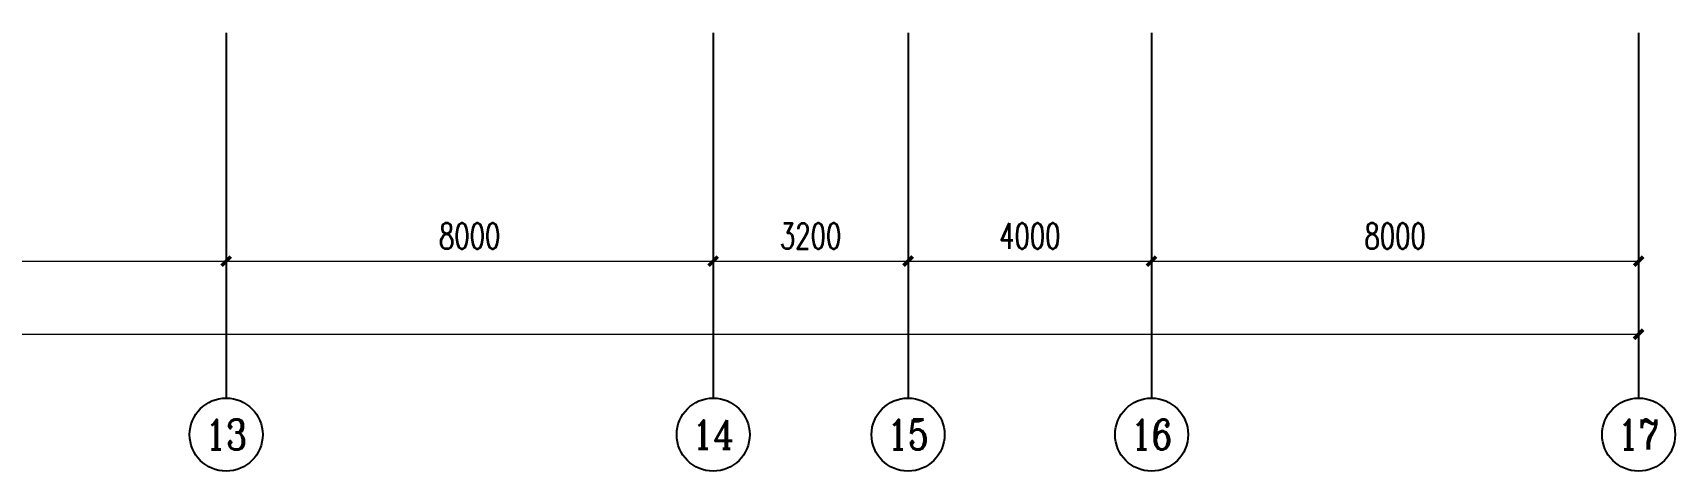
# Model space of a CAD drawing. Extents: x 0 to 302064749, y -59725395 to 1524223.
# Drawn here: x 160528446 to 163225946, y -45757091 to -45037091 of the extents above; entities that cross this region are included whole.
import ezdxf
from ezdxf.enums import TextEntityAlignment as Align

# ---------------------------------------------------------------- set-up
doc = ezdxf.new("R2010")
doc.units = 0
doc.header["$LTSCALE"] = 1000
doc.linetypes.add('DOTE', pattern=[2.42, 2, -0.2, 0.02, -0.2])
doc.layers.add('AXIS', color=3, linetype='Continuous')
doc.layers.add('AXIS_TEXT', color=7, linetype='Continuous')
doc.layers.add('DOTE', color=1, linetype='DOTE', lineweight=9, plot=False)
doc.layers.get('DOTE').off()
doc.styles.add('_TCH_AXIS', font='COMPLEX', dxfattribs={"bigfont": 'GBCBIG'})
doc.styles.add('A_DIM_T3', font='simplex.shx', dxfattribs={"width": 0.7, "bigfont": 'gbcbig.shx'})
doc.styles.add('COMPLEX', font='COMPLEX')
doc.dimstyles.new('_TCH_ARCH&&150', dxfattribs={"dimtxt": 420, "dimasz": 150, "dimexe": 375, "dimexo": 450, "dimgap": 202.5, "dimtad": 1, "dimdec": 0, "dimzin": 0, "dimdsep": 46, "dimtxsty": 'A_DIM_T3', "dimblk": 'ARCHTICK', "dimcen": 0.09, "dimclrt": 7, "dimazin": 2, "dimtfac": 1, "dimtdec": 0, "dimtix": 1, "dimtmove": 2, "dimatfit": 3, "dimfxl": 150, "dimtolj": 1, "dimtzin": 0, "dimarcsym": 0})

# ---------------------------------------------------------------- blocks, each defined once
blk = doc.blocks.new('_ArchTick')
at = {"color": 0, "linetype": 'ByBlock', "const_width": 0.4}
blk.add_lwpolyline([(-0.5, -0.5), (0.5, 0.5)], dxfattribs=at)
blk = doc.blocks.new('*D139')
at = {"layer": 'AXIS', "color": 0, "lineweight": -2, "transparency": 16777216}
for p, q in [((0, -4050), (0, -8925)), ((106700, -4050), (106700, -8925)), ((0, -8550), (106700, -8550))]:
    blk.add_line(p, q, dxfattribs=at)
at = {"layer": 'Defpoints', "color": 0, "transparency": 16777216}
for p in [(0, -3600), (106700, -3600), (106700, -8550)]:
    blk.add_point(p, dxfattribs=at)
at = {"layer": 'AXIS', "color": 0, "lineweight": -2, "transparency": 16777216, "xscale": 150, "yscale": 150, "zscale": 150, "rotation": 180}
blk.add_blockref('_ArchTick', (0, -8550), dxfattribs=at)
at = {"layer": 'AXIS', "color": 0, "lineweight": -2, "transparency": 16777216, "xscale": 150, "yscale": 150, "zscale": 150}
blk.add_blockref('_ArchTick', (106700, -8550), dxfattribs=at)
at = {"layer": 'AXIS', "color": 7, "transparency": 16777216, "insert": (53350, -8137.5), "char_height": 420, "attachment_point": 5, "style": 'A_DIM_T3'}
blk.add_mtext('\\A1;106700', dxfattribs=at)
blk = doc.blocks.new('*D151')
at = {"layer": 'AXIS', "color": 0, "lineweight": -2, "transparency": 16777216}
for p, q in [((75500, -4050), (75500, -7725)), ((83500, -4050), (83500, -7725)), ((75500, -7350), (83500, -7350))]:
    blk.add_line(p, q, dxfattribs=at)
at = {"layer": 'Defpoints', "color": 0, "transparency": 16777216}
for p in [(75500, -3600), (83500, -3600), (83500, -7350)]:
    blk.add_point(p, dxfattribs=at)
at = {"layer": 'AXIS', "color": 0, "lineweight": -2, "transparency": 16777216, "xscale": 150, "yscale": 150, "zscale": 150, "rotation": 180}
blk.add_blockref('_ArchTick', (75500, -7350), dxfattribs=at)
at = {"layer": 'AXIS', "color": 0, "lineweight": -2, "transparency": 16777216, "xscale": 150, "yscale": 150, "zscale": 150}
blk.add_blockref('_ArchTick', (83500, -7350), dxfattribs=at)
at = {"layer": 'AXIS', "color": 7, "transparency": 16777216, "insert": (79500, -6937.5), "char_height": 420, "attachment_point": 5, "style": 'A_DIM_T3'}
blk.add_mtext('\\A1;8000', dxfattribs=at)
blk = doc.blocks.new('*D152')
at = {"layer": 'AXIS', "color": 0, "lineweight": -2, "transparency": 16777216}
for p, q in [((83500, -4050), (83500, -7725)), ((91500, -4050), (91500, -7725)), ((83500, -7350), (91500, -7350))]:
    blk.add_line(p, q, dxfattribs=at)
at = {"layer": 'Defpoints', "color": 0, "transparency": 16777216}
for p in [(83500, -3600), (91500, -3600), (91500, -7350)]:
    blk.add_point(p, dxfattribs=at)
at = {"layer": 'AXIS', "color": 0, "lineweight": -2, "transparency": 16777216, "xscale": 150, "yscale": 150, "zscale": 150, "rotation": 180}
blk.add_blockref('_ArchTick', (83500, -7350), dxfattribs=at)
at = {"layer": 'AXIS', "color": 0, "lineweight": -2, "transparency": 16777216, "xscale": 150, "yscale": 150, "zscale": 150}
blk.add_blockref('_ArchTick', (91500, -7350), dxfattribs=at)
at = {"layer": 'AXIS', "color": 7, "transparency": 16777216, "insert": (87500, -6937.5), "char_height": 420, "attachment_point": 5, "style": 'A_DIM_T3'}
blk.add_mtext('\\A1;8000', dxfattribs=at)
blk = doc.blocks.new('*D153')
at = {"layer": 'AXIS', "color": 0, "lineweight": -2, "transparency": 16777216}
for p, q in [((91500, -4050), (91500, -7725)), ((94700, -4050), (94700, -7725)), ((91500, -7350), (94700, -7350))]:
    blk.add_line(p, q, dxfattribs=at)
at = {"layer": 'Defpoints', "color": 0, "transparency": 16777216}
for p in [(91500, -3600), (94700, -3600), (94700, -7350)]:
    blk.add_point(p, dxfattribs=at)
at = {"layer": 'AXIS', "color": 0, "lineweight": -2, "transparency": 16777216, "xscale": 150, "yscale": 150, "zscale": 150, "rotation": 180}
blk.add_blockref('_ArchTick', (91500, -7350), dxfattribs=at)
at = {"layer": 'AXIS', "color": 0, "lineweight": -2, "transparency": 16777216, "xscale": 150, "yscale": 150, "zscale": 150}
blk.add_blockref('_ArchTick', (94700, -7350), dxfattribs=at)
at = {"layer": 'AXIS', "color": 7, "transparency": 16777216, "insert": (93100, -6937.5), "char_height": 420, "attachment_point": 5, "style": 'A_DIM_T3'}
blk.add_mtext('\\A1;3200', dxfattribs=at)
blk = doc.blocks.new('*D154')
at = {"layer": 'AXIS', "color": 0, "lineweight": -2, "transparency": 16777216}
for p, q in [((94700, -4050), (94700, -7725)), ((98700, -4050), (98700, -7725)), ((94700, -7350), (98700, -7350))]:
    blk.add_line(p, q, dxfattribs=at)
at = {"layer": 'Defpoints', "color": 0, "transparency": 16777216}
for p in [(94700, -3600), (98700, -3600), (98700, -7350)]:
    blk.add_point(p, dxfattribs=at)
at = {"layer": 'AXIS', "color": 0, "lineweight": -2, "transparency": 16777216, "xscale": 150, "yscale": 150, "zscale": 150, "rotation": 180}
blk.add_blockref('_ArchTick', (94700, -7350), dxfattribs=at)
at = {"layer": 'AXIS', "color": 0, "lineweight": -2, "transparency": 16777216, "xscale": 150, "yscale": 150, "zscale": 150}
blk.add_blockref('_ArchTick', (98700, -7350), dxfattribs=at)
at = {"layer": 'AXIS', "color": 7, "transparency": 16777216, "insert": (96700, -6937.5), "char_height": 420, "attachment_point": 5, "style": 'A_DIM_T3'}
blk.add_mtext('\\A1;4000', dxfattribs=at)
blk = doc.blocks.new('*D155')
at = {"layer": 'AXIS', "color": 0, "lineweight": -2, "transparency": 16777216}
for p, q in [((98700, -4050), (98700, -7725)), ((106700, -4050), (106700, -7725)), ((98700, -7350), (106700, -7350))]:
    blk.add_line(p, q, dxfattribs=at)
at = {"layer": 'Defpoints', "color": 0, "transparency": 16777216}
for p in [(98700, -3600), (106700, -3600), (106700, -7350)]:
    blk.add_point(p, dxfattribs=at)
at = {"layer": 'AXIS', "color": 0, "lineweight": -2, "transparency": 16777216, "xscale": 150, "yscale": 150, "zscale": 150, "rotation": 180}
blk.add_blockref('_ArchTick', (98700, -7350), dxfattribs=at)
at = {"layer": 'AXIS', "color": 0, "lineweight": -2, "transparency": 16777216, "xscale": 150, "yscale": 150, "zscale": 150}
blk.add_blockref('_ArchTick', (106700, -7350), dxfattribs=at)
at = {"layer": 'AXIS', "color": 7, "transparency": 16777216, "insert": (102700, -6937.5), "char_height": 420, "attachment_point": 5, "style": 'A_DIM_T3'}
blk.add_mtext('\\A1;8000', dxfattribs=at)
blk = doc.blocks.new('*D194')
at = {"layer": 'AXIS', "color": 0, "lineweight": -2, "transparency": 16777216}
for p, q in [((0, -4050), (0, -8925)), ((106700, -4050), (106700, -8925)), ((0, -8550), (106700, -8550))]:
    blk.add_line(p, q, dxfattribs=at)
at = {"layer": 'Defpoints', "color": 0, "transparency": 16777216}
for p in [(0, -3600), (106700, -3600), (106700, -8550)]:
    blk.add_point(p, dxfattribs=at)
at = {"layer": 'AXIS', "color": 0, "lineweight": -2, "transparency": 16777216, "xscale": 150, "yscale": 150, "zscale": 150, "rotation": 180}
blk.add_blockref('_ArchTick', (0, -8550), dxfattribs=at)
at = {"layer": 'AXIS', "color": 0, "lineweight": -2, "transparency": 16777216, "xscale": 150, "yscale": 150, "zscale": 150}
blk.add_blockref('_ArchTick', (106700, -8550), dxfattribs=at)
at = {"layer": 'AXIS', "color": 7, "transparency": 16777216, "insert": (53350, -8137.5), "char_height": 420, "attachment_point": 5, "style": 'A_DIM_T3'}
blk.add_mtext('\\A1;106700', dxfattribs=at)
blk = doc.blocks.new('*D206')
at = {"layer": 'AXIS', "color": 0, "lineweight": -2, "transparency": 16777216}
for p, q in [((75500, -4050), (75500, -7725)), ((83500, -4050), (83500, -7725)), ((75500, -7350), (83500, -7350))]:
    blk.add_line(p, q, dxfattribs=at)
at = {"layer": 'Defpoints', "color": 0, "transparency": 16777216}
for p in [(75500, -3600), (83500, -3600), (83500, -7350)]:
    blk.add_point(p, dxfattribs=at)
at = {"layer": 'AXIS', "color": 0, "lineweight": -2, "transparency": 16777216, "xscale": 150, "yscale": 150, "zscale": 150, "rotation": 180}
blk.add_blockref('_ArchTick', (75500, -7350), dxfattribs=at)
at = {"layer": 'AXIS', "color": 0, "lineweight": -2, "transparency": 16777216, "xscale": 150, "yscale": 150, "zscale": 150}
blk.add_blockref('_ArchTick', (83500, -7350), dxfattribs=at)
at = {"layer": 'AXIS', "color": 7, "transparency": 16777216, "insert": (79500, -6937.5), "char_height": 420, "attachment_point": 5, "style": 'A_DIM_T3'}
blk.add_mtext('\\A1;8000', dxfattribs=at)
blk = doc.blocks.new('*D207')
at = {"layer": 'AXIS', "color": 0, "lineweight": -2, "transparency": 16777216}
for p, q in [((83500, -4050), (83500, -7725)), ((91500, -4050), (91500, -7725)), ((83500, -7350), (91500, -7350))]:
    blk.add_line(p, q, dxfattribs=at)
at = {"layer": 'Defpoints', "color": 0, "transparency": 16777216}
for p in [(83500, -3600), (91500, -3600), (91500, -7350)]:
    blk.add_point(p, dxfattribs=at)
at = {"layer": 'AXIS', "color": 0, "lineweight": -2, "transparency": 16777216, "xscale": 150, "yscale": 150, "zscale": 150, "rotation": 180}
blk.add_blockref('_ArchTick', (83500, -7350), dxfattribs=at)
at = {"layer": 'AXIS', "color": 0, "lineweight": -2, "transparency": 16777216, "xscale": 150, "yscale": 150, "zscale": 150}
blk.add_blockref('_ArchTick', (91500, -7350), dxfattribs=at)
at = {"layer": 'AXIS', "color": 7, "transparency": 16777216, "insert": (87500, -6937.5), "char_height": 420, "attachment_point": 5, "style": 'A_DIM_T3'}
blk.add_mtext('\\A1;8000', dxfattribs=at)
blk = doc.blocks.new('*D208')
at = {"layer": 'AXIS', "color": 0, "lineweight": -2, "transparency": 16777216}
for p, q in [((91500, -4050), (91500, -7725)), ((94700, -4050), (94700, -7725)), ((91500, -7350), (94700, -7350))]:
    blk.add_line(p, q, dxfattribs=at)
at = {"layer": 'Defpoints', "color": 0, "transparency": 16777216}
for p in [(91500, -3600), (94700, -3600), (94700, -7350)]:
    blk.add_point(p, dxfattribs=at)
at = {"layer": 'AXIS', "color": 0, "lineweight": -2, "transparency": 16777216, "xscale": 150, "yscale": 150, "zscale": 150, "rotation": 180}
blk.add_blockref('_ArchTick', (91500, -7350), dxfattribs=at)
at = {"layer": 'AXIS', "color": 0, "lineweight": -2, "transparency": 16777216, "xscale": 150, "yscale": 150, "zscale": 150}
blk.add_blockref('_ArchTick', (94700, -7350), dxfattribs=at)
at = {"layer": 'AXIS', "color": 7, "transparency": 16777216, "insert": (93100, -6937.5), "char_height": 420, "attachment_point": 5, "style": 'A_DIM_T3'}
blk.add_mtext('\\A1;3200', dxfattribs=at)
blk = doc.blocks.new('*D209')
at = {"layer": 'AXIS', "color": 0, "lineweight": -2, "transparency": 16777216}
for p, q in [((94700, -4050), (94700, -7725)), ((98700, -4050), (98700, -7725)), ((94700, -7350), (98700, -7350))]:
    blk.add_line(p, q, dxfattribs=at)
at = {"layer": 'Defpoints', "color": 0, "transparency": 16777216}
for p in [(94700, -3600), (98700, -3600), (98700, -7350)]:
    blk.add_point(p, dxfattribs=at)
at = {"layer": 'AXIS', "color": 0, "lineweight": -2, "transparency": 16777216, "xscale": 150, "yscale": 150, "zscale": 150, "rotation": 180}
blk.add_blockref('_ArchTick', (94700, -7350), dxfattribs=at)
at = {"layer": 'AXIS', "color": 0, "lineweight": -2, "transparency": 16777216, "xscale": 150, "yscale": 150, "zscale": 150}
blk.add_blockref('_ArchTick', (98700, -7350), dxfattribs=at)
at = {"layer": 'AXIS', "color": 7, "transparency": 16777216, "insert": (96700, -6937.5), "char_height": 420, "attachment_point": 5, "style": 'A_DIM_T3'}
blk.add_mtext('\\A1;4000', dxfattribs=at)
blk = doc.blocks.new('*D210')
at = {"layer": 'AXIS', "color": 0, "lineweight": -2, "transparency": 16777216}
for p, q in [((98700, -4050), (98700, -7725)), ((106700, -4050), (106700, -7725)), ((98700, -7350), (106700, -7350))]:
    blk.add_line(p, q, dxfattribs=at)
at = {"layer": 'Defpoints', "color": 0, "transparency": 16777216}
for p in [(98700, -3600), (106700, -3600), (106700, -7350)]:
    blk.add_point(p, dxfattribs=at)
at = {"layer": 'AXIS', "color": 0, "lineweight": -2, "transparency": 16777216, "xscale": 150, "yscale": 150, "zscale": 150, "rotation": 180}
blk.add_blockref('_ArchTick', (98700, -7350), dxfattribs=at)
at = {"layer": 'AXIS', "color": 0, "lineweight": -2, "transparency": 16777216, "xscale": 150, "yscale": 150, "zscale": 150}
blk.add_blockref('_ArchTick', (106700, -7350), dxfattribs=at)
at = {"layer": 'AXIS', "color": 7, "transparency": 16777216, "insert": (102700, -6937.5), "char_height": 420, "attachment_point": 5, "style": 'A_DIM_T3'}
blk.add_mtext('\\A1;8000', dxfattribs=at)
blk = doc.blocks.new('*D249')
at = {"layer": 'AXIS', "color": 0, "lineweight": -2, "transparency": 16777216}
for p, q in [((0, -4050), (0, -8925)), ((106700, -4050), (106700, -8925)), ((0, -8550), (106700, -8550))]:
    blk.add_line(p, q, dxfattribs=at)
at = {"layer": 'Defpoints', "color": 0, "transparency": 16777216}
for p in [(0, -3600), (106700, -3600), (106700, -8550)]:
    blk.add_point(p, dxfattribs=at)
at = {"layer": 'AXIS', "color": 0, "lineweight": -2, "transparency": 16777216, "xscale": 150, "yscale": 150, "zscale": 150, "rotation": 180}
blk.add_blockref('_ArchTick', (0, -8550), dxfattribs=at)
at = {"layer": 'AXIS', "color": 0, "lineweight": -2, "transparency": 16777216, "xscale": 150, "yscale": 150, "zscale": 150}
blk.add_blockref('_ArchTick', (106700, -8550), dxfattribs=at)
at = {"layer": 'AXIS', "color": 7, "transparency": 16777216, "insert": (53350, -8137.5), "char_height": 420, "attachment_point": 5, "style": 'A_DIM_T3'}
blk.add_mtext('\\A1;106700', dxfattribs=at)
blk = doc.blocks.new('*D261')
at = {"layer": 'AXIS', "color": 0, "lineweight": -2, "transparency": 16777216}
for p, q in [((75500, -4050), (75500, -7725)), ((83500, -4050), (83500, -7725)), ((75500, -7350), (83500, -7350))]:
    blk.add_line(p, q, dxfattribs=at)
at = {"layer": 'Defpoints', "color": 0, "transparency": 16777216}
for p in [(75500, -3600), (83500, -3600), (83500, -7350)]:
    blk.add_point(p, dxfattribs=at)
at = {"layer": 'AXIS', "color": 0, "lineweight": -2, "transparency": 16777216, "xscale": 150, "yscale": 150, "zscale": 150, "rotation": 180}
blk.add_blockref('_ArchTick', (75500, -7350), dxfattribs=at)
at = {"layer": 'AXIS', "color": 0, "lineweight": -2, "transparency": 16777216, "xscale": 150, "yscale": 150, "zscale": 150}
blk.add_blockref('_ArchTick', (83500, -7350), dxfattribs=at)
at = {"layer": 'AXIS', "color": 7, "transparency": 16777216, "insert": (79500, -6937.5), "char_height": 420, "attachment_point": 5, "style": 'A_DIM_T3'}
blk.add_mtext('\\A1;8000', dxfattribs=at)
blk = doc.blocks.new('*D262')
at = {"layer": 'AXIS', "color": 0, "lineweight": -2, "transparency": 16777216}
for p, q in [((83500, -4050), (83500, -7725)), ((91500, -4050), (91500, -7725)), ((83500, -7350), (91500, -7350))]:
    blk.add_line(p, q, dxfattribs=at)
at = {"layer": 'Defpoints', "color": 0, "transparency": 16777216}
for p in [(83500, -3600), (91500, -3600), (91500, -7350)]:
    blk.add_point(p, dxfattribs=at)
at = {"layer": 'AXIS', "color": 0, "lineweight": -2, "transparency": 16777216, "xscale": 150, "yscale": 150, "zscale": 150, "rotation": 180}
blk.add_blockref('_ArchTick', (83500, -7350), dxfattribs=at)
at = {"layer": 'AXIS', "color": 0, "lineweight": -2, "transparency": 16777216, "xscale": 150, "yscale": 150, "zscale": 150}
blk.add_blockref('_ArchTick', (91500, -7350), dxfattribs=at)
at = {"layer": 'AXIS', "color": 7, "transparency": 16777216, "insert": (87500, -6937.5), "char_height": 420, "attachment_point": 5, "style": 'A_DIM_T3'}
blk.add_mtext('\\A1;8000', dxfattribs=at)
blk = doc.blocks.new('*D263')
at = {"layer": 'AXIS', "color": 0, "lineweight": -2, "transparency": 16777216}
for p, q in [((91500, -4050), (91500, -7725)), ((94700, -4050), (94700, -7725)), ((91500, -7350), (94700, -7350))]:
    blk.add_line(p, q, dxfattribs=at)
at = {"layer": 'Defpoints', "color": 0, "transparency": 16777216}
for p in [(91500, -3600), (94700, -3600), (94700, -7350)]:
    blk.add_point(p, dxfattribs=at)
at = {"layer": 'AXIS', "color": 0, "lineweight": -2, "transparency": 16777216, "xscale": 150, "yscale": 150, "zscale": 150, "rotation": 180}
blk.add_blockref('_ArchTick', (91500, -7350), dxfattribs=at)
at = {"layer": 'AXIS', "color": 0, "lineweight": -2, "transparency": 16777216, "xscale": 150, "yscale": 150, "zscale": 150}
blk.add_blockref('_ArchTick', (94700, -7350), dxfattribs=at)
at = {"layer": 'AXIS', "color": 7, "transparency": 16777216, "insert": (93100, -6937.5), "char_height": 420, "attachment_point": 5, "style": 'A_DIM_T3'}
blk.add_mtext('\\A1;3200', dxfattribs=at)
blk = doc.blocks.new('*D264')
at = {"layer": 'AXIS', "color": 0, "lineweight": -2, "transparency": 16777216}
for p, q in [((94700, -4050), (94700, -7725)), ((98700, -4050), (98700, -7725)), ((94700, -7350), (98700, -7350))]:
    blk.add_line(p, q, dxfattribs=at)
at = {"layer": 'Defpoints', "color": 0, "transparency": 16777216}
for p in [(94700, -3600), (98700, -3600), (98700, -7350)]:
    blk.add_point(p, dxfattribs=at)
at = {"layer": 'AXIS', "color": 0, "lineweight": -2, "transparency": 16777216, "xscale": 150, "yscale": 150, "zscale": 150, "rotation": 180}
blk.add_blockref('_ArchTick', (94700, -7350), dxfattribs=at)
at = {"layer": 'AXIS', "color": 0, "lineweight": -2, "transparency": 16777216, "xscale": 150, "yscale": 150, "zscale": 150}
blk.add_blockref('_ArchTick', (98700, -7350), dxfattribs=at)
at = {"layer": 'AXIS', "color": 7, "transparency": 16777216, "insert": (96700, -6937.5), "char_height": 420, "attachment_point": 5, "style": 'A_DIM_T3'}
blk.add_mtext('\\A1;4000', dxfattribs=at)
blk = doc.blocks.new('*D265')
at = {"layer": 'AXIS', "color": 0, "lineweight": -2, "transparency": 16777216}
for p, q in [((98700, -4050), (98700, -7725)), ((106700, -4050), (106700, -7725)), ((98700, -7350), (106700, -7350))]:
    blk.add_line(p, q, dxfattribs=at)
at = {"layer": 'Defpoints', "color": 0, "transparency": 16777216}
for p in [(98700, -3600), (106700, -3600), (106700, -7350)]:
    blk.add_point(p, dxfattribs=at)
at = {"layer": 'AXIS', "color": 0, "lineweight": -2, "transparency": 16777216, "xscale": 150, "yscale": 150, "zscale": 150, "rotation": 180}
blk.add_blockref('_ArchTick', (98700, -7350), dxfattribs=at)
at = {"layer": 'AXIS', "color": 0, "lineweight": -2, "transparency": 16777216, "xscale": 150, "yscale": 150, "zscale": 150}
blk.add_blockref('_ArchTick', (106700, -7350), dxfattribs=at)
at = {"layer": 'AXIS', "color": 7, "transparency": 16777216, "insert": (102700, -6937.5), "char_height": 420, "attachment_point": 5, "style": 'A_DIM_T3'}
blk.add_mtext('\\A1;8000', dxfattribs=at)
blk = doc.blocks.new('*D304')
at = {"layer": 'AXIS', "color": 0, "lineweight": -2, "transparency": 16777216}
for p, q in [((0, -4050), (0, -8925)), ((106700, -4050), (106700, -8925)), ((0, -8550), (106700, -8550))]:
    blk.add_line(p, q, dxfattribs=at)
at = {"layer": 'Defpoints', "color": 0, "transparency": 16777216}
for p in [(0, -3600), (106700, -3600), (106700, -8550)]:
    blk.add_point(p, dxfattribs=at)
at = {"layer": 'AXIS', "color": 0, "lineweight": -2, "transparency": 16777216, "xscale": 150, "yscale": 150, "zscale": 150, "rotation": 180}
blk.add_blockref('_ArchTick', (0, -8550), dxfattribs=at)
at = {"layer": 'AXIS', "color": 0, "lineweight": -2, "transparency": 16777216, "xscale": 150, "yscale": 150, "zscale": 150}
blk.add_blockref('_ArchTick', (106700, -8550), dxfattribs=at)
at = {"layer": 'AXIS', "color": 7, "transparency": 16777216, "insert": (53350, -8137.5), "char_height": 420, "attachment_point": 5, "style": 'A_DIM_T3'}
blk.add_mtext('\\A1;106700', dxfattribs=at)
blk = doc.blocks.new('*D316')
at = {"layer": 'AXIS', "color": 0, "lineweight": -2, "transparency": 16777216}
for p, q in [((75500, -4050), (75500, -7725)), ((83500, -4050), (83500, -7725)), ((75500, -7350), (83500, -7350))]:
    blk.add_line(p, q, dxfattribs=at)
at = {"layer": 'Defpoints', "color": 0, "transparency": 16777216}
for p in [(75500, -3600), (83500, -3600), (83500, -7350)]:
    blk.add_point(p, dxfattribs=at)
at = {"layer": 'AXIS', "color": 0, "lineweight": -2, "transparency": 16777216, "xscale": 150, "yscale": 150, "zscale": 150, "rotation": 180}
blk.add_blockref('_ArchTick', (75500, -7350), dxfattribs=at)
at = {"layer": 'AXIS', "color": 0, "lineweight": -2, "transparency": 16777216, "xscale": 150, "yscale": 150, "zscale": 150}
blk.add_blockref('_ArchTick', (83500, -7350), dxfattribs=at)
at = {"layer": 'AXIS', "color": 7, "transparency": 16777216, "insert": (79500, -6937.5), "char_height": 420, "attachment_point": 5, "style": 'A_DIM_T3'}
blk.add_mtext('\\A1;8000', dxfattribs=at)
blk = doc.blocks.new('*D317')
at = {"layer": 'AXIS', "color": 0, "lineweight": -2, "transparency": 16777216}
for p, q in [((83500, -4050), (83500, -7725)), ((91500, -4050), (91500, -7725)), ((83500, -7350), (91500, -7350))]:
    blk.add_line(p, q, dxfattribs=at)
at = {"layer": 'Defpoints', "color": 0, "transparency": 16777216}
for p in [(83500, -3600), (91500, -3600), (91500, -7350)]:
    blk.add_point(p, dxfattribs=at)
at = {"layer": 'AXIS', "color": 0, "lineweight": -2, "transparency": 16777216, "xscale": 150, "yscale": 150, "zscale": 150, "rotation": 180}
blk.add_blockref('_ArchTick', (83500, -7350), dxfattribs=at)
at = {"layer": 'AXIS', "color": 0, "lineweight": -2, "transparency": 16777216, "xscale": 150, "yscale": 150, "zscale": 150}
blk.add_blockref('_ArchTick', (91500, -7350), dxfattribs=at)
at = {"layer": 'AXIS', "color": 7, "transparency": 16777216, "insert": (87500, -6937.5), "char_height": 420, "attachment_point": 5, "style": 'A_DIM_T3'}
blk.add_mtext('\\A1;8000', dxfattribs=at)
blk = doc.blocks.new('*D318')
at = {"layer": 'AXIS', "color": 0, "lineweight": -2, "transparency": 16777216}
for p, q in [((91500, -4050), (91500, -7725)), ((94700, -4050), (94700, -7725)), ((91500, -7350), (94700, -7350))]:
    blk.add_line(p, q, dxfattribs=at)
at = {"layer": 'Defpoints', "color": 0, "transparency": 16777216}
for p in [(91500, -3600), (94700, -3600), (94700, -7350)]:
    blk.add_point(p, dxfattribs=at)
at = {"layer": 'AXIS', "color": 0, "lineweight": -2, "transparency": 16777216, "xscale": 150, "yscale": 150, "zscale": 150, "rotation": 180}
blk.add_blockref('_ArchTick', (91500, -7350), dxfattribs=at)
at = {"layer": 'AXIS', "color": 0, "lineweight": -2, "transparency": 16777216, "xscale": 150, "yscale": 150, "zscale": 150}
blk.add_blockref('_ArchTick', (94700, -7350), dxfattribs=at)
at = {"layer": 'AXIS', "color": 7, "transparency": 16777216, "insert": (93100, -6937.5), "char_height": 420, "attachment_point": 5, "style": 'A_DIM_T3'}
blk.add_mtext('\\A1;3200', dxfattribs=at)
blk = doc.blocks.new('*D319')
at = {"layer": 'AXIS', "color": 0, "lineweight": -2, "transparency": 16777216}
for p, q in [((94700, -4050), (94700, -7725)), ((98700, -4050), (98700, -7725)), ((94700, -7350), (98700, -7350))]:
    blk.add_line(p, q, dxfattribs=at)
at = {"layer": 'Defpoints', "color": 0, "transparency": 16777216}
for p in [(94700, -3600), (98700, -3600), (98700, -7350)]:
    blk.add_point(p, dxfattribs=at)
at = {"layer": 'AXIS', "color": 0, "lineweight": -2, "transparency": 16777216, "xscale": 150, "yscale": 150, "zscale": 150, "rotation": 180}
blk.add_blockref('_ArchTick', (94700, -7350), dxfattribs=at)
at = {"layer": 'AXIS', "color": 0, "lineweight": -2, "transparency": 16777216, "xscale": 150, "yscale": 150, "zscale": 150}
blk.add_blockref('_ArchTick', (98700, -7350), dxfattribs=at)
at = {"layer": 'AXIS', "color": 7, "transparency": 16777216, "insert": (96700, -6937.5), "char_height": 420, "attachment_point": 5, "style": 'A_DIM_T3'}
blk.add_mtext('\\A1;4000', dxfattribs=at)
blk = doc.blocks.new('*D320')
at = {"layer": 'AXIS', "color": 0, "lineweight": -2, "transparency": 16777216}
for p, q in [((98700, -4050), (98700, -7725)), ((106700, -4050), (106700, -7725)), ((98700, -7350), (106700, -7350))]:
    blk.add_line(p, q, dxfattribs=at)
at = {"layer": 'Defpoints', "color": 0, "transparency": 16777216}
for p in [(98700, -3600), (106700, -3600), (106700, -7350)]:
    blk.add_point(p, dxfattribs=at)
at = {"layer": 'AXIS', "color": 0, "lineweight": -2, "transparency": 16777216, "xscale": 150, "yscale": 150, "zscale": 150, "rotation": 180}
blk.add_blockref('_ArchTick', (98700, -7350), dxfattribs=at)
at = {"layer": 'AXIS', "color": 0, "lineweight": -2, "transparency": 16777216, "xscale": 150, "yscale": 150, "zscale": 150}
blk.add_blockref('_ArchTick', (106700, -7350), dxfattribs=at)
at = {"layer": 'AXIS', "color": 7, "transparency": 16777216, "insert": (102700, -6937.5), "char_height": 420, "attachment_point": 5, "style": 'A_DIM_T3'}
blk.add_mtext('\\A1;8000', dxfattribs=at)
blk = doc.blocks.new('*D359')
at = {"layer": 'AXIS', "color": 0, "lineweight": -2, "transparency": 16777216}
for p, q in [((0, -4050), (0, -8925)), ((106700, -4050), (106700, -8925)), ((0, -8550), (106700, -8550))]:
    blk.add_line(p, q, dxfattribs=at)
at = {"layer": 'Defpoints', "color": 0, "transparency": 16777216}
for p in [(0, -3600), (106700, -3600), (106700, -8550)]:
    blk.add_point(p, dxfattribs=at)
at = {"layer": 'AXIS', "color": 0, "lineweight": -2, "transparency": 16777216, "xscale": 150, "yscale": 150, "zscale": 150, "rotation": 180}
blk.add_blockref('_ArchTick', (0, -8550), dxfattribs=at)
at = {"layer": 'AXIS', "color": 0, "lineweight": -2, "transparency": 16777216, "xscale": 150, "yscale": 150, "zscale": 150}
blk.add_blockref('_ArchTick', (106700, -8550), dxfattribs=at)
at = {"layer": 'AXIS', "color": 7, "transparency": 16777216, "insert": (53350, -8137.5), "char_height": 420, "attachment_point": 5, "style": 'A_DIM_T3'}
blk.add_mtext('\\A1;106700', dxfattribs=at)
blk = doc.blocks.new('*D371')
at = {"layer": 'AXIS', "color": 0, "lineweight": -2, "transparency": 16777216}
for p, q in [((75500, -4050), (75500, -7725)), ((83500, -4050), (83500, -7725)), ((75500, -7350), (83500, -7350))]:
    blk.add_line(p, q, dxfattribs=at)
at = {"layer": 'Defpoints', "color": 0, "transparency": 16777216}
for p in [(75500, -3600), (83500, -3600), (83500, -7350)]:
    blk.add_point(p, dxfattribs=at)
at = {"layer": 'AXIS', "color": 0, "lineweight": -2, "transparency": 16777216, "xscale": 150, "yscale": 150, "zscale": 150, "rotation": 180}
blk.add_blockref('_ArchTick', (75500, -7350), dxfattribs=at)
at = {"layer": 'AXIS', "color": 0, "lineweight": -2, "transparency": 16777216, "xscale": 150, "yscale": 150, "zscale": 150}
blk.add_blockref('_ArchTick', (83500, -7350), dxfattribs=at)
at = {"layer": 'AXIS', "color": 7, "transparency": 16777216, "insert": (79500, -6937.5), "char_height": 420, "attachment_point": 5, "style": 'A_DIM_T3'}
blk.add_mtext('\\A1;8000', dxfattribs=at)
blk = doc.blocks.new('*D372')
at = {"layer": 'AXIS', "color": 0, "lineweight": -2, "transparency": 16777216}
for p, q in [((83500, -4050), (83500, -7725)), ((91500, -4050), (91500, -7725)), ((83500, -7350), (91500, -7350))]:
    blk.add_line(p, q, dxfattribs=at)
at = {"layer": 'Defpoints', "color": 0, "transparency": 16777216}
for p in [(83500, -3600), (91500, -3600), (91500, -7350)]:
    blk.add_point(p, dxfattribs=at)
at = {"layer": 'AXIS', "color": 0, "lineweight": -2, "transparency": 16777216, "xscale": 150, "yscale": 150, "zscale": 150, "rotation": 180}
blk.add_blockref('_ArchTick', (83500, -7350), dxfattribs=at)
at = {"layer": 'AXIS', "color": 0, "lineweight": -2, "transparency": 16777216, "xscale": 150, "yscale": 150, "zscale": 150}
blk.add_blockref('_ArchTick', (91500, -7350), dxfattribs=at)
at = {"layer": 'AXIS', "color": 7, "transparency": 16777216, "insert": (87500, -6937.5), "char_height": 420, "attachment_point": 5, "style": 'A_DIM_T3'}
blk.add_mtext('\\A1;8000', dxfattribs=at)
blk = doc.blocks.new('*D373')
at = {"layer": 'AXIS', "color": 0, "lineweight": -2, "transparency": 16777216}
for p, q in [((91500, -4050), (91500, -7725)), ((94700, -4050), (94700, -7725)), ((91500, -7350), (94700, -7350))]:
    blk.add_line(p, q, dxfattribs=at)
at = {"layer": 'Defpoints', "color": 0, "transparency": 16777216}
for p in [(91500, -3600), (94700, -3600), (94700, -7350)]:
    blk.add_point(p, dxfattribs=at)
at = {"layer": 'AXIS', "color": 0, "lineweight": -2, "transparency": 16777216, "xscale": 150, "yscale": 150, "zscale": 150, "rotation": 180}
blk.add_blockref('_ArchTick', (91500, -7350), dxfattribs=at)
at = {"layer": 'AXIS', "color": 0, "lineweight": -2, "transparency": 16777216, "xscale": 150, "yscale": 150, "zscale": 150}
blk.add_blockref('_ArchTick', (94700, -7350), dxfattribs=at)
at = {"layer": 'AXIS', "color": 7, "transparency": 16777216, "insert": (93100, -6937.5), "char_height": 420, "attachment_point": 5, "style": 'A_DIM_T3'}
blk.add_mtext('\\A1;3200', dxfattribs=at)
blk = doc.blocks.new('*D374')
at = {"layer": 'AXIS', "color": 0, "lineweight": -2, "transparency": 16777216}
for p, q in [((94700, -4050), (94700, -7725)), ((98700, -4050), (98700, -7725)), ((94700, -7350), (98700, -7350))]:
    blk.add_line(p, q, dxfattribs=at)
at = {"layer": 'Defpoints', "color": 0, "transparency": 16777216}
for p in [(94700, -3600), (98700, -3600), (98700, -7350)]:
    blk.add_point(p, dxfattribs=at)
at = {"layer": 'AXIS', "color": 0, "lineweight": -2, "transparency": 16777216, "xscale": 150, "yscale": 150, "zscale": 150, "rotation": 180}
blk.add_blockref('_ArchTick', (94700, -7350), dxfattribs=at)
at = {"layer": 'AXIS', "color": 0, "lineweight": -2, "transparency": 16777216, "xscale": 150, "yscale": 150, "zscale": 150}
blk.add_blockref('_ArchTick', (98700, -7350), dxfattribs=at)
at = {"layer": 'AXIS', "color": 7, "transparency": 16777216, "insert": (96700, -6937.5), "char_height": 420, "attachment_point": 5, "style": 'A_DIM_T3'}
blk.add_mtext('\\A1;4000', dxfattribs=at)
blk = doc.blocks.new('*D375')
at = {"layer": 'AXIS', "color": 0, "lineweight": -2, "transparency": 16777216}
for p, q in [((98700, -4050), (98700, -7725)), ((106700, -4050), (106700, -7725)), ((98700, -7350), (106700, -7350))]:
    blk.add_line(p, q, dxfattribs=at)
at = {"layer": 'Defpoints', "color": 0, "transparency": 16777216}
for p in [(98700, -3600), (106700, -3600), (106700, -7350)]:
    blk.add_point(p, dxfattribs=at)
at = {"layer": 'AXIS', "color": 0, "lineweight": -2, "transparency": 16777216, "xscale": 150, "yscale": 150, "zscale": 150, "rotation": 180}
blk.add_blockref('_ArchTick', (98700, -7350), dxfattribs=at)
at = {"layer": 'AXIS', "color": 0, "lineweight": -2, "transparency": 16777216, "xscale": 150, "yscale": 150, "zscale": 150}
blk.add_blockref('_ArchTick', (106700, -7350), dxfattribs=at)
at = {"layer": 'AXIS', "color": 7, "transparency": 16777216, "insert": (102700, -6937.5), "char_height": 420, "attachment_point": 5, "style": 'A_DIM_T3'}
blk.add_mtext('\\A1;8000', dxfattribs=at)
blk = doc.blocks.new('_AXISO')
blk.add_circle((0, 0), 0.5)
at = {"layer": 'AXIS_TEXT', "style": 'COMPLEX', "width": 1.041667}
blk.add_attdef('A', text='', height=0.56, dxfattribs=at).set_placement((-0.25, -0.28), (0.25, -0.28), align=Align.FIT)
blk = doc.blocks.new('*D415')
at = {"layer": 'AXIS', "color": 0, "lineweight": -2, "transparency": 16777216}
for p, q in [((0, -4050), (0, -8925)), ((106700, -4050), (106700, -8925)), ((0, -8550), (106700, -8550))]:
    blk.add_line(p, q, dxfattribs=at)
at = {"layer": 'Defpoints', "color": 0, "transparency": 16777216}
for p in [(0, -3600), (106700, -3600), (106700, -8550)]:
    blk.add_point(p, dxfattribs=at)
at = {"layer": 'AXIS', "color": 0, "lineweight": -2, "transparency": 16777216, "xscale": 150, "yscale": 150, "zscale": 150, "rotation": 180}
blk.add_blockref('_ArchTick', (0, -8550), dxfattribs=at)
at = {"layer": 'AXIS', "color": 0, "lineweight": -2, "transparency": 16777216, "xscale": 150, "yscale": 150, "zscale": 150}
blk.add_blockref('_ArchTick', (106700, -8550), dxfattribs=at)
at = {"layer": 'AXIS', "color": 7, "transparency": 16777216, "insert": (53350, -8137.5), "char_height": 420, "attachment_point": 5, "style": 'A_DIM_T3'}
blk.add_mtext('\\A1;106700', dxfattribs=at)
blk = doc.blocks.new('*D427')
at = {"layer": 'AXIS', "color": 0, "lineweight": -2, "transparency": 16777216}
for p, q in [((75500, -4050), (75500, -7725)), ((83500, -4050), (83500, -7725)), ((75500, -7350), (83500, -7350))]:
    blk.add_line(p, q, dxfattribs=at)
at = {"layer": 'Defpoints', "color": 0, "transparency": 16777216}
for p in [(75500, -3600), (83500, -3600), (83500, -7350)]:
    blk.add_point(p, dxfattribs=at)
at = {"layer": 'AXIS', "color": 0, "lineweight": -2, "transparency": 16777216, "xscale": 150, "yscale": 150, "zscale": 150, "rotation": 180}
blk.add_blockref('_ArchTick', (75500, -7350), dxfattribs=at)
at = {"layer": 'AXIS', "color": 0, "lineweight": -2, "transparency": 16777216, "xscale": 150, "yscale": 150, "zscale": 150}
blk.add_blockref('_ArchTick', (83500, -7350), dxfattribs=at)
at = {"layer": 'AXIS', "color": 7, "transparency": 16777216, "insert": (79500, -6937.5), "char_height": 420, "attachment_point": 5, "style": 'A_DIM_T3'}
blk.add_mtext('\\A1;8000', dxfattribs=at)
blk = doc.blocks.new('*D428')
at = {"layer": 'AXIS', "color": 0, "lineweight": -2, "transparency": 16777216}
for p, q in [((83500, -4050), (83500, -7725)), ((91500, -4050), (91500, -7725)), ((83500, -7350), (91500, -7350))]:
    blk.add_line(p, q, dxfattribs=at)
at = {"layer": 'Defpoints', "color": 0, "transparency": 16777216}
for p in [(83500, -3600), (91500, -3600), (91500, -7350)]:
    blk.add_point(p, dxfattribs=at)
at = {"layer": 'AXIS', "color": 0, "lineweight": -2, "transparency": 16777216, "xscale": 150, "yscale": 150, "zscale": 150, "rotation": 180}
blk.add_blockref('_ArchTick', (83500, -7350), dxfattribs=at)
at = {"layer": 'AXIS', "color": 0, "lineweight": -2, "transparency": 16777216, "xscale": 150, "yscale": 150, "zscale": 150}
blk.add_blockref('_ArchTick', (91500, -7350), dxfattribs=at)
at = {"layer": 'AXIS', "color": 7, "transparency": 16777216, "insert": (87500, -6937.5), "char_height": 420, "attachment_point": 5, "style": 'A_DIM_T3'}
blk.add_mtext('\\A1;8000', dxfattribs=at)
blk = doc.blocks.new('*D429')
at = {"layer": 'AXIS', "color": 0, "lineweight": -2, "transparency": 16777216}
for p, q in [((91500, -4050), (91500, -7725)), ((94700, -4050), (94700, -7725)), ((91500, -7350), (94700, -7350))]:
    blk.add_line(p, q, dxfattribs=at)
at = {"layer": 'Defpoints', "color": 0, "transparency": 16777216}
for p in [(91500, -3600), (94700, -3600), (94700, -7350)]:
    blk.add_point(p, dxfattribs=at)
at = {"layer": 'AXIS', "color": 0, "lineweight": -2, "transparency": 16777216, "xscale": 150, "yscale": 150, "zscale": 150, "rotation": 180}
blk.add_blockref('_ArchTick', (91500, -7350), dxfattribs=at)
at = {"layer": 'AXIS', "color": 0, "lineweight": -2, "transparency": 16777216, "xscale": 150, "yscale": 150, "zscale": 150}
blk.add_blockref('_ArchTick', (94700, -7350), dxfattribs=at)
at = {"layer": 'AXIS', "color": 7, "transparency": 16777216, "insert": (93100, -6937.5), "char_height": 420, "attachment_point": 5, "style": 'A_DIM_T3'}
blk.add_mtext('\\A1;3200', dxfattribs=at)
blk = doc.blocks.new('*D430')
at = {"layer": 'AXIS', "color": 0, "lineweight": -2, "transparency": 16777216}
for p, q in [((94700, -4050), (94700, -7725)), ((98700, -4050), (98700, -7725)), ((94700, -7350), (98700, -7350))]:
    blk.add_line(p, q, dxfattribs=at)
at = {"layer": 'Defpoints', "color": 0, "transparency": 16777216}
for p in [(94700, -3600), (98700, -3600), (98700, -7350)]:
    blk.add_point(p, dxfattribs=at)
at = {"layer": 'AXIS', "color": 0, "lineweight": -2, "transparency": 16777216, "xscale": 150, "yscale": 150, "zscale": 150, "rotation": 180}
blk.add_blockref('_ArchTick', (94700, -7350), dxfattribs=at)
at = {"layer": 'AXIS', "color": 0, "lineweight": -2, "transparency": 16777216, "xscale": 150, "yscale": 150, "zscale": 150}
blk.add_blockref('_ArchTick', (98700, -7350), dxfattribs=at)
at = {"layer": 'AXIS', "color": 7, "transparency": 16777216, "insert": (96700, -6937.5), "char_height": 420, "attachment_point": 5, "style": 'A_DIM_T3'}
blk.add_mtext('\\A1;4000', dxfattribs=at)
blk = doc.blocks.new('*D431')
at = {"layer": 'AXIS', "color": 0, "lineweight": -2, "transparency": 16777216}
for p, q in [((98700, -4050), (98700, -7725)), ((106700, -4050), (106700, -7725)), ((98700, -7350), (106700, -7350))]:
    blk.add_line(p, q, dxfattribs=at)
at = {"layer": 'Defpoints', "color": 0, "transparency": 16777216}
for p in [(98700, -3600), (106700, -3600), (106700, -7350)]:
    blk.add_point(p, dxfattribs=at)
at = {"layer": 'AXIS', "color": 0, "lineweight": -2, "transparency": 16777216, "xscale": 150, "yscale": 150, "zscale": 150, "rotation": 180}
blk.add_blockref('_ArchTick', (98700, -7350), dxfattribs=at)
at = {"layer": 'AXIS', "color": 0, "lineweight": -2, "transparency": 16777216, "xscale": 150, "yscale": 150, "zscale": 150}
blk.add_blockref('_ArchTick', (106700, -7350), dxfattribs=at)
at = {"layer": 'AXIS', "color": 7, "transparency": 16777216, "insert": (102700, -6937.5), "char_height": 420, "attachment_point": 5, "style": 'A_DIM_T3'}
blk.add_mtext('\\A1;8000', dxfattribs=at)
blk = doc.blocks.new('A$Cfdce661d')
at = {"layer": 'AXIS'}
for p, q in [((83500, -3600), (83500, -9600)), ((91500, -3600), (91500, -9600)), ((94700, -3600), (94700, -9600)), ((98700, -3600), (98700, -9600)), ((106700, -3600), (106700, -9600))]:
    blk.add_line(p, q, dxfattribs=at)
ref = blk.add_blockref('_AXISO', (83500, -10200), dxfattribs=dict(at, xscale=1200, yscale=1200, zscale=1200))
ref.add_attrib('A', '13', dxfattribs={"layer": 'AXIS_TEXT', "height": 492.67, "style": '_TCH_AXIS'}).set_placement((83159.8, -10446.3), (83840.2, -10446.3), align=Align.FIT)
ref = blk.add_blockref('_AXISO', (91500, -10200), dxfattribs=dict(at, xscale=1200, yscale=1200, zscale=1200))
ref.add_attrib('A', '14', dxfattribs={"layer": 'AXIS_TEXT', "height": 471.11, "style": '_TCH_AXIS'}).set_placement((91152.3, -10435.6), (91847.7, -10435.6), align=Align.FIT)
ref = blk.add_blockref('_AXISO', (94700, -10200), dxfattribs=dict(at, xscale=1200, yscale=1200, zscale=1200))
ref.add_attrib('A', '15', dxfattribs={"layer": 'AXIS_TEXT', "height": 492.67, "style": '_TCH_AXIS'}).set_placement((94359.8, -10446.3), (95040.2, -10446.3), align=Align.FIT)
ref = blk.add_blockref('_AXISO', (98700, -10200), dxfattribs=dict(at, xscale=1200, yscale=1200, zscale=1200))
ref.add_attrib('A', '16', dxfattribs={"layer": 'AXIS_TEXT', "height": 492.67, "style": '_TCH_AXIS'}).set_placement((98359.8, -10446.3), (99040.2, -10446.3), align=Align.FIT)
ref = blk.add_blockref('_AXISO', (106700, -10200), dxfattribs=dict(at, xscale=1200, yscale=1200, zscale=1200))
ref.add_attrib('A', '17', dxfattribs={"layer": 'AXIS_TEXT', "height": 492.67, "style": '_TCH_AXIS'}).set_placement((106359.8, -10446.3), (107040.2, -10446.3), align=Align.FIT)
for p1, p2, distance, picture, middle in [((0, -3600), (106700, -3600), -4950, '*D139', (53350, -8137.5)), ((0, -3600), (106700, -3600), -4950, '*D194', (53350, -8137.5)), ((0, -3600), (106700, -3600), -4950, '*D249', (53350, -8137.5)), ((0, -3600), (106700, -3600), -4950, '*D304', (53350, -8137.5)), ((0, -3600), (106700, -3600), -4950, '*D359', (53350, -8137.5)), ((0, -3600), (106700, -3600), -4950, '*D415', (53350, -8137.5)), ((75500, -3600), (83500, -3600), -3750, '*D151', (79500, -6937.5)), ((75500, -3600), (83500, -3600), -3750, '*D206', (79500, -6937.5)), ((75500, -3600), (83500, -3600), -3750, '*D261', (79500, -6937.5)), ((75500, -3600), (83500, -3600), -3750, '*D316', (79500, -6937.5)), ((75500, -3600), (83500, -3600), -3750, '*D371', (79500, -6937.5)), ((75500, -3600), (83500, -3600), -3750, '*D427', (79500, -6937.5)), ((83500, -3600), (91500, -3600), -3750, '*D152', (87500, -6937.5)), ((83500, -3600), (91500, -3600), -3750, '*D207', (87500, -6937.5)), ((83500, -3600), (91500, -3600), -3750, '*D262', (87500, -6937.5)), ((83500, -3600), (91500, -3600), -3750, '*D317', (87500, -6937.5)), ((83500, -3600), (91500, -3600), -3750, '*D372', (87500, -6937.5)), ((83500, -3600), (91500, -3600), -3750, '*D428', (87500, -6937.5)), ((91500, -3600), (94700, -3600), -3750, '*D153', (93100, -6937.5)), ((91500, -3600), (94700, -3600), -3750, '*D208', (93100, -6937.5)), ((91500, -3600), (94700, -3600), -3750, '*D263', (93100, -6937.5)), ((91500, -3600), (94700, -3600), -3750, '*D318', (93100, -6937.5)), ((91500, -3600), (94700, -3600), -3750, '*D373', (93100, -6937.5)), ((91500, -3600), (94700, -3600), -3750, '*D429', (93100, -6937.5)), ((94700, -3600), (98700, -3600), -3750, '*D154', (96700, -6937.5)), ((94700, -3600), (98700, -3600), -3750, '*D209', (96700, -6937.5)), ((94700, -3600), (98700, -3600), -3750, '*D264', (96700, -6937.5)), ((94700, -3600), (98700, -3600), -3750, '*D319', (96700, -6937.5)), ((94700, -3600), (98700, -3600), -3750, '*D374', (96700, -6937.5)), ((94700, -3600), (98700, -3600), -3750, '*D430', (96700, -6937.5)), ((98700, -3600), (106700, -3600), -3750, '*D155', (102700, -6937.5)), ((98700, -3600), (106700, -3600), -3750, '*D210', (102700, -6937.5)), ((98700, -3600), (106700, -3600), -3750, '*D265', (102700, -6937.5)), ((98700, -3600), (106700, -3600), -3750, '*D320', (102700, -6937.5)), ((98700, -3600), (106700, -3600), -3750, '*D375', (102700, -6937.5)), ((98700, -3600), (106700, -3600), -3750, '*D431', (102700, -6937.5))]:
    dim = blk.add_aligned_dim(p1=p1, p2=p2, distance=distance, dimstyle='_TCH_ARCH&&150', dxfattribs=at)
    dim.commit()
    dim.dimension.update_dxf_attribs({"geometry": picture, "text_midpoint": middle})
blk = doc.blocks.new('1#教学楼-电提建筑结构')
at = {"layer": 'DOTE'}
blk.add_blockref('A$Cfdce661d', (1504056.7, -446319.8), dxfattribs=at)

msp = doc.modelspace()

# ---------------------------------------------------------------- block references
at = {"xscale": 100, "yscale": 100, "zscale": 100}
msp.add_blockref('1#教学楼-电提建筑结构', (2090275, -45113), dxfattribs=at)

doc.saveas('drawing.dxf')
